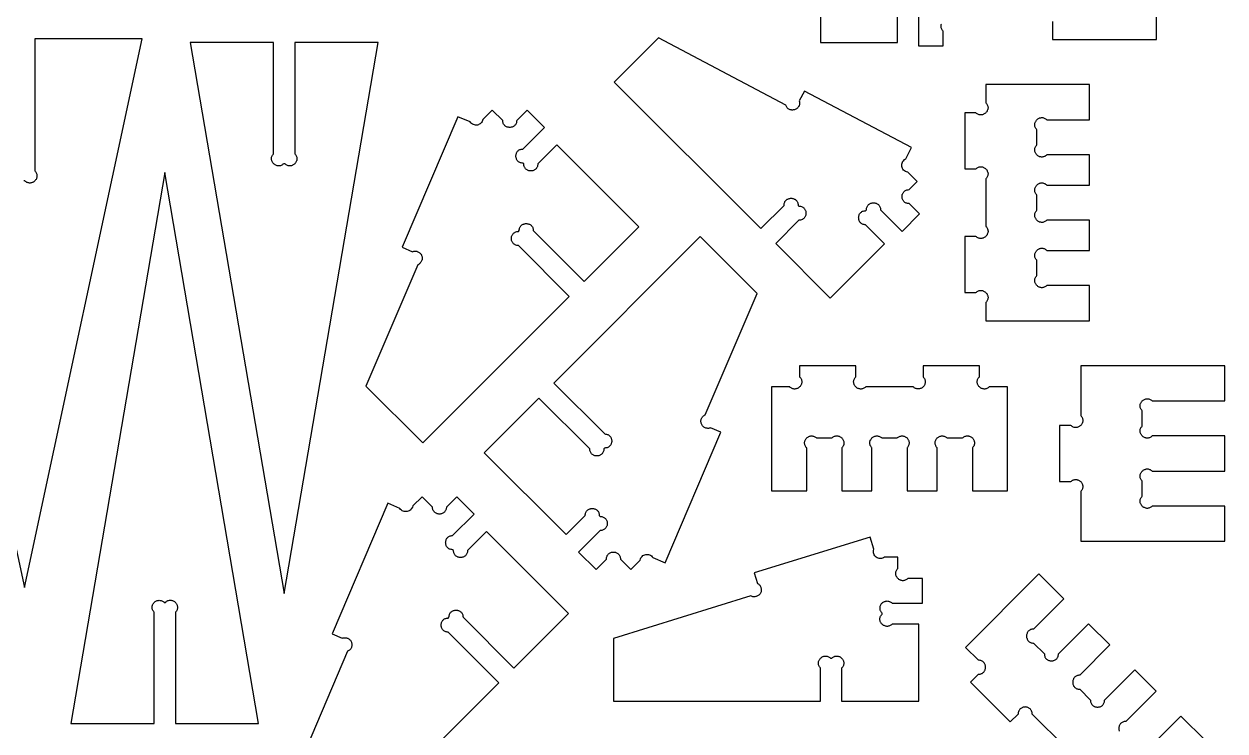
# Model space of a CAD drawing. Extents: x 105 to 1294, y 104 to 1295.
# Drawn here: x 1101.7 to 1272.7, y 648.8 to 749.3 of the extents above; entities that cross this region are included whole.
import ezdxf

# ---------------------------------------------------------------- set-up
doc = ezdxf.new("R2010")
doc.units = 0
doc.layers.add('LAYER_1', color=62, linetype='CONTINUOUS')

msp = doc.modelspace()

# ---------------------------------------------------------------- linework, layer by layer
at = {"layer": 'LAYER_1'}
for points in [[(1215.12, 757.73), (1215.12, 746.73), (1226.06, 746.73), (1226.06, 750.57)], [(1248.13, 749.72), (1248.13, 747.13), (1262.9, 747.13), (1262.9, 752.13)], [(1229.06, 750.57), (1229.06, 746.23), (1232.56, 746.23), (1232.56, 748.32), (1232.48, 748.41), (1232.41, 748.5), (1232.36, 748.59), (1232.31, 748.69), (1232.28, 748.78), (1232.26, 748.88), (1232.25, 748.97), (1232.25, 749.07), (1232.26, 749.16), (1232.28, 749.25), (1232.31, 749.34)], [(1084.98, 747.22), (1101.78, 669.19), (1118.57, 747.22), (1103.27, 747.22), (1103.27, 728.43), (1103.35, 728.34), (1103.42, 728.25), (1103.48, 728.16), (1103.52, 728.06), (1103.55, 727.97), (1103.57, 727.87), (1103.58, 727.78), (1103.58, 727.68), (1103.57, 727.59), (1103.55, 727.5), (1103.52, 727.41), (1103.49, 727.32), (1103.44, 727.24), (1103.39, 727.16), (1103.33, 727.09), (1103.27, 727.02), (1103.2, 726.95), (1103.13, 726.9), (1103.05, 726.85), (1102.97, 726.8), (1102.88, 726.77), (1102.79, 726.74), (1102.7, 726.72), (1102.61, 726.71), (1102.51, 726.71), (1102.42, 726.72), (1102.32, 726.74), (1102.23, 726.77), (1102.13, 726.81), (1102.04, 726.87), (1101.95, 726.94), (1101.86, 727.02), (1101.69, 727.02)], [(1148.48, 634.74), (1169.33, 655.59), (1162.1, 662.82), (1161.98, 662.83), (1161.87, 662.85), (1161.76, 662.87), (1161.66, 662.91), (1161.57, 662.96), (1161.49, 663.01), (1161.42, 663.07), (1161.35, 663.14), (1161.29, 663.21), (1161.24, 663.29), (1161.2, 663.37), (1161.16, 663.46), (1161.14, 663.55), (1161.12, 663.64), (1161.1, 663.73), (1161.1, 663.82), (1161.1, 663.92), (1161.12, 664.01), (1161.14, 664.1), (1161.16, 664.19), (1161.2, 664.28), (1161.24, 664.36), (1161.29, 664.44), (1161.35, 664.51), (1161.42, 664.58), (1161.49, 664.64), (1161.57, 664.69), (1161.66, 664.74), (1161.76, 664.77), (1161.87, 664.8), (1161.98, 664.82), (1162.1, 664.82), (1162.22, 664.95), (1162.23, 665.07), (1162.24, 665.18), (1162.27, 665.29), (1162.31, 665.38), (1162.35, 665.47), (1162.41, 665.55), (1162.47, 665.63), (1162.53, 665.7), (1162.61, 665.75), (1162.68, 665.8), (1162.77, 665.85), (1162.85, 665.88), (1162.94, 665.91), (1163.03, 665.93), (1163.13, 665.94), (1163.22, 665.95), (1163.31, 665.94), (1163.41, 665.93), (1163.5, 665.91), (1163.59, 665.88), (1163.67, 665.85), (1163.76, 665.8), (1163.83, 665.75), (1163.91, 665.7), (1163.97, 665.63), (1164.03, 665.55), (1164.09, 665.47), (1164.13, 665.38), (1164.17, 665.29), (1164.2, 665.18), (1164.21, 665.07), (1164.22, 664.95), (1171.45, 657.71), (1179.23, 665.49), (1167.58, 677.14), (1164.86, 674.43), (1164.85, 674.31), (1164.84, 674.2), (1164.81, 674.09), (1164.77, 674), (1164.73, 673.91), (1164.68, 673.82), (1164.61, 673.75), (1164.55, 673.68), (1164.47, 673.62), (1164.4, 673.57), (1164.31, 673.53), (1164.23, 673.49), (1164.14, 673.47), (1164.05, 673.45), (1163.95, 673.44), (1163.86, 673.43), (1163.77, 673.44), (1163.68, 673.45), (1163.58, 673.47), (1163.49, 673.49), (1163.41, 673.53), (1163.33, 673.57), (1163.25, 673.62), (1163.17, 673.68), (1163.11, 673.75), (1163.05, 673.82), (1162.99, 673.91), (1162.95, 674), (1162.91, 674.09), (1162.89, 674.2), (1162.87, 674.31), (1162.86, 674.43), (1162.74, 674.55), (1162.62, 674.56), (1162.51, 674.58), (1162.4, 674.6), (1162.3, 674.64), (1162.21, 674.68), (1162.13, 674.74), (1162.06, 674.8), (1161.99, 674.87), (1161.93, 674.94), (1161.88, 675.02), (1161.84, 675.1), (1161.8, 675.19), (1161.78, 675.28), (1161.76, 675.37), (1161.75, 675.46), (1161.74, 675.55), (1161.75, 675.65), (1161.76, 675.74), (1161.78, 675.83), (1161.8, 675.92), (1161.84, 676.01), (1161.88, 676.09), (1161.93, 676.17), (1161.99, 676.24), (1162.06, 676.31), (1162.13, 676.37), (1162.21, 676.42), (1162.3, 676.47), (1162.4, 676.5), (1162.51, 676.53), (1162.62, 676.55), (1162.74, 676.55), (1165.81, 679.62), (1163.33, 682.09), (1161.86, 680.62), (1161.85, 680.52), (1161.84, 680.42), (1161.81, 680.32), (1161.78, 680.23), (1161.74, 680.14), (1161.69, 680.06), (1161.63, 679.98), (1161.56, 679.91), (1161.49, 679.85), (1161.42, 679.79), (1161.33, 679.74), (1161.25, 679.7), (1161.15, 679.66), (1161.06, 679.64), (1160.96, 679.62), (1160.86, 679.62), (1160.76, 679.62), (1160.66, 679.64), (1160.56, 679.66), (1160.47, 679.7), (1160.38, 679.74), (1160.3, 679.79), (1160.22, 679.85), (1160.15, 679.91), (1160.09, 679.98), (1160.03, 680.06), (1159.98, 680.14), (1159.94, 680.23), (1159.9, 680.32), (1159.88, 680.42), (1159.86, 680.52), (1159.86, 680.62), (1158.38, 682.09), (1157.06, 680.77), (1157.01, 680.61), (1156.95, 680.46), (1156.86, 680.34), (1156.77, 680.23), (1156.65, 680.14), (1156.53, 680.07), (1156.4, 680.01), (1156.26, 679.97), (1156.12, 679.96), (1155.98, 679.96), (1155.83, 679.98), (1155.7, 680.02), (1155.57, 680.09), (1155.44, 680.17), (1155.33, 680.28), (1155.23, 680.41), (1153.5, 681.15), (1145.57, 662.57), (1147.03, 661.95), (1147.13, 661.99), (1147.23, 662.01), (1147.32, 662.02), (1147.42, 662.02), (1147.52, 662.02), (1147.61, 662), (1147.71, 661.98), (1147.8, 661.94), (1147.88, 661.9), (1147.96, 661.85), (1148.04, 661.79), (1148.11, 661.73), (1148.18, 661.66), (1148.24, 661.58), (1148.29, 661.49), (1148.33, 661.4), (1148.36, 661.3), (1148.39, 661.2), (1148.4, 661.1), (1148.4, 661.01), (1148.4, 660.91), (1148.38, 660.81), (1148.36, 660.72), (1148.33, 660.63), (1148.28, 660.55), (1148.23, 660.46), (1148.18, 660.39), (1148.11, 660.31), (1148.04, 660.25), (1147.96, 660.19), (1147.87, 660.14), (1147.78, 660.1), (1140.41, 642.82)], [(1250.01, 646.39), (1245.23, 651.16), (1245.23, 651.29), (1245.21, 651.4), (1245.19, 651.5), (1245.15, 651.6), (1245.1, 651.69), (1245.05, 651.77), (1244.99, 651.85), (1244.92, 651.91), (1244.85, 651.97), (1244.77, 652.02), (1244.69, 652.07), (1244.6, 652.1), (1244.51, 652.13), (1244.42, 652.15), (1244.33, 652.16), (1244.23, 652.17), (1244.14, 652.16), (1244.05, 652.15), (1243.95, 652.13), (1243.86, 652.1), (1243.78, 652.07), (1243.69, 652.02), (1243.62, 651.97), (1243.54, 651.91), (1243.48, 651.85), (1243.41, 651.77), (1243.36, 651.69), (1243.32, 651.6), (1243.28, 651.5), (1243.25, 651.4), (1243.24, 651.29), (1243.23, 651.16), (1242.11, 650.04), (1236.45, 655.7), (1237.58, 656.82), (1237.7, 656.83), (1237.81, 656.84), (1237.92, 656.87), (1238.02, 656.91), (1238.11, 656.95), (1238.19, 657.01), (1238.26, 657.07), (1238.33, 657.13), (1238.39, 657.21), (1238.44, 657.29), (1238.48, 657.37), (1238.52, 657.45), (1238.54, 657.54), (1238.56, 657.64), (1238.57, 657.73), (1238.58, 657.82), (1238.57, 657.92), (1238.56, 658.01), (1238.54, 658.1), (1238.52, 658.19), (1238.48, 658.28), (1238.44, 658.36), (1238.39, 658.44), (1238.33, 658.51), (1238.26, 658.58), (1238.19, 658.64), (1238.11, 658.69), (1238.02, 658.74), (1237.92, 658.77), (1237.81, 658.8), (1237.7, 658.82), (1237.58, 658.82), (1235.74, 660.65), (1246.19, 671.09), (1249.72, 667.56), (1245.42, 663.26), (1245.3, 663.25), (1245.19, 663.23), (1245.08, 663.21), (1244.98, 663.17), (1244.9, 663.12), (1244.81, 663.07), (1244.74, 663.01), (1244.67, 662.94), (1244.61, 662.87), (1244.56, 662.79), (1244.52, 662.71), (1244.49, 662.62), (1244.46, 662.53), (1244.44, 662.44), (1244.43, 662.35), (1244.42, 662.26), (1244.43, 662.16), (1244.44, 662.07), (1244.46, 661.98), (1244.49, 661.89), (1244.52, 661.8), (1244.56, 661.72), (1244.61, 661.64), (1244.67, 661.57), (1244.74, 661.5), (1244.81, 661.44), (1244.9, 661.39), (1244.98, 661.34), (1245.08, 661.31), (1245.19, 661.28), (1245.3, 661.26), (1245.42, 661.26), (1246.96, 659.72), (1246.96, 659.6), (1246.98, 659.49), (1247.01, 659.38), (1247.04, 659.28), (1247.09, 659.19), (1247.14, 659.11), (1247.2, 659.04), (1247.27, 658.97), (1247.34, 658.91), (1247.42, 658.86), (1247.5, 658.82), (1247.59, 658.78), (1247.68, 658.76), (1247.77, 658.74), (1247.86, 658.72), (1247.96, 658.72), (1248.05, 658.72), (1248.15, 658.74), (1248.24, 658.76), (1248.33, 658.78), (1248.41, 658.82), (1248.5, 658.86), (1248.57, 658.91), (1248.65, 658.97), (1248.72, 659.04), (1248.78, 659.11), (1248.83, 659.19), (1248.88, 659.28), (1248.91, 659.38), (1248.94, 659.49), (1248.96, 659.6), (1248.96, 659.72), (1253.26, 664.02), (1256.3, 660.99), (1252, 656.69), (1251.88, 656.68), (1251.76, 656.66), (1251.66, 656.64), (1251.56, 656.6), (1251.47, 656.55), (1251.39, 656.5), (1251.31, 656.44), (1251.24, 656.37), (1251.19, 656.3), (1251.13, 656.22), (1251.09, 656.14), (1251.06, 656.05), (1251.03, 655.96), (1251.01, 655.87), (1251, 655.78), (1250.99, 655.69), (1251, 655.59), (1251.01, 655.5), (1251.03, 655.41), (1251.06, 655.32), (1251.09, 655.23), (1251.13, 655.15), (1251.19, 655.07), (1251.24, 655), (1251.31, 654.93), (1251.39, 654.87), (1251.47, 654.82), (1251.56, 654.77), (1251.66, 654.74), (1251.76, 654.71), (1251.88, 654.69), (1252, 654.69), (1253.53, 653.15), (1253.54, 653.03), (1253.55, 652.92), (1253.58, 652.81), (1253.62, 652.71), (1253.66, 652.62), (1253.72, 652.54), (1253.78, 652.47), (1253.84, 652.4), (1253.92, 652.34), (1254, 652.29), (1254.08, 652.25), (1254.16, 652.21), (1254.25, 652.19), (1254.34, 652.17), (1254.44, 652.15), (1254.53, 652.15), (1254.62, 652.15), (1254.72, 652.17), (1254.81, 652.19), (1254.9, 652.21), (1254.98, 652.25), (1255.07, 652.29), (1255.14, 652.34), (1255.22, 652.4), (1255.28, 652.47), (1255.35, 652.54), (1255.4, 652.62), (1255.44, 652.71), (1255.48, 652.81), (1255.51, 652.92), (1255.52, 653.03), (1255.53, 653.15), (1259.83, 657.45), (1262.87, 654.42), (1258.57, 650.12), (1258.44, 650.11), (1258.33, 650.09), (1258.23, 650.07), (1258.13, 650.03), (1258.04, 649.98), (1257.96, 649.93), (1257.88, 649.87), (1257.82, 649.8), (1257.76, 649.73), (1257.71, 649.65), (1257.66, 649.57), (1257.63, 649.48), (1257.6, 649.39), (1257.58, 649.3), (1257.57, 649.21), (1257.57, 649.12), (1257.57, 649.02), (1257.58, 648.93), (1257.6, 648.84), (1257.63, 648.75)], [(1262.1, 646.58), (1266.4, 650.88), (1269.94, 647.35)]]:
    msp.add_lwpolyline(points, dxfattribs=at)
for points in [[(1221.52, 720.78), (1221.4, 720.78), (1221.29, 720.8), (1221.18, 720.83), (1221.08, 720.86), (1220.99, 720.91), (1220.91, 720.96), (1220.84, 721.02), (1220.77, 721.09), (1220.71, 721.16), (1220.66, 721.24), (1220.62, 721.32), (1220.58, 721.41), (1220.56, 721.5), (1220.54, 721.59), (1220.53, 721.68), (1220.52, 721.78), (1220.53, 721.87), (1220.54, 721.96), (1220.56, 722.05), (1220.58, 722.14), (1220.62, 722.23), (1220.66, 722.31), (1220.71, 722.39), (1220.77, 722.46), (1220.84, 722.53), (1220.91, 722.59), (1220.99, 722.65), (1221.08, 722.69), (1221.18, 722.73), (1221.29, 722.75), (1221.4, 722.77), (1221.52, 722.78), (1221.64, 722.9), (1221.65, 723.02), (1221.66, 723.13), (1221.69, 723.24), (1221.73, 723.33), (1221.77, 723.42), (1221.83, 723.51), (1221.89, 723.58), (1221.95, 723.65), (1222.03, 723.7), (1222.11, 723.76), (1222.19, 723.8), (1222.27, 723.83), (1222.36, 723.86), (1222.45, 723.88), (1222.55, 723.89), (1222.64, 723.9), (1222.73, 723.89), (1222.83, 723.88), (1222.92, 723.86), (1223.01, 723.83), (1223.09, 723.8), (1223.18, 723.76), (1223.25, 723.7), (1223.33, 723.65), (1223.39, 723.58), (1223.45, 723.51), (1223.51, 723.42), (1223.55, 723.33), (1223.59, 723.24), (1223.62, 723.13), (1223.63, 723.02), (1223.64, 722.9), (1226.71, 719.83), (1229.18, 722.31), (1227.71, 723.78), (1227.59, 723.79), (1227.47, 723.8), (1227.37, 723.83), (1227.27, 723.87), (1227.18, 723.91), (1227.1, 723.96), (1227.02, 724.02), (1226.96, 724.09), (1226.9, 724.17), (1226.85, 724.24), (1226.81, 724.33), (1226.77, 724.41), (1226.74, 724.5), (1226.72, 724.59), (1226.71, 724.69), (1226.71, 724.78), (1226.71, 724.87), (1226.72, 724.97), (1226.74, 725.06), (1226.77, 725.15), (1226.81, 725.23), (1226.85, 725.32), (1226.9, 725.39), (1226.96, 725.47), (1227.02, 725.53), (1227.1, 725.6), (1227.18, 725.65), (1227.27, 725.69), (1227.37, 725.73), (1227.47, 725.76), (1227.59, 725.77), (1227.71, 725.78), (1228.84, 726.92), (1227.51, 728.25), (1227.34, 728.29), (1227.18, 728.36), (1227.05, 728.44), (1226.93, 728.55), (1226.83, 728.67), (1226.76, 728.8), (1226.7, 728.94), (1226.67, 729.09), (1226.66, 729.24), (1226.67, 729.39), (1226.7, 729.54), (1226.75, 729.69), (1226.83, 729.82), (1226.94, 729.94), (1227.07, 730.05), (1227.22, 730.14), (1228.07, 731.75), (1212.81, 739.8), (1212.07, 738.4), (1212.1, 738.28), (1212.12, 738.17), (1212.12, 738.06), (1212.12, 737.95), (1212.1, 737.86), (1212.07, 737.76), (1212.04, 737.67), (1211.99, 737.59), (1211.94, 737.51), (1211.88, 737.44), (1211.81, 737.37), (1211.74, 737.32), (1211.66, 737.26), (1211.58, 737.22), (1211.5, 737.18), (1211.41, 737.15), (1211.32, 737.12), (1211.22, 737.11), (1211.13, 737.1), (1211.04, 737.1), (1210.95, 737.11), (1210.85, 737.12), (1210.76, 737.15), (1210.68, 737.18), (1210.59, 737.23), (1210.51, 737.28), (1210.44, 737.34), (1210.37, 737.42), (1210.3, 737.5), (1210.25, 737.59), (1210.2, 737.69), (1210.15, 737.81), (1192.04, 747.37), (1185.75, 741.08), (1206.6, 720.23), (1209.91, 723.54), (1209.92, 723.66), (1209.93, 723.78), (1209.96, 723.88), (1210, 723.98), (1210.04, 724.07), (1210.09, 724.15), (1210.16, 724.22), (1210.22, 724.29), (1210.3, 724.35), (1210.37, 724.4), (1210.46, 724.44), (1210.54, 724.48), (1210.63, 724.51), (1210.72, 724.53), (1210.82, 724.54), (1210.91, 724.54), (1211, 724.54), (1211.1, 724.53), (1211.19, 724.51), (1211.28, 724.48), (1211.36, 724.44), (1211.44, 724.4), (1211.52, 724.35), (1211.6, 724.29), (1211.66, 724.22), (1211.72, 724.15), (1211.78, 724.07), (1211.82, 723.98), (1211.86, 723.88), (1211.89, 723.78), (1211.9, 723.66), (1211.91, 723.54), (1212.03, 723.42), (1212.15, 723.41), (1212.26, 723.4), (1212.37, 723.37), (1212.47, 723.33), (1212.56, 723.29), (1212.64, 723.23), (1212.71, 723.17), (1212.78, 723.11), (1212.84, 723.03), (1212.89, 722.96), (1212.93, 722.87), (1212.97, 722.79), (1212.99, 722.7), (1213.01, 722.61), (1213.02, 722.51), (1213.03, 722.42), (1213.02, 722.33), (1213.01, 722.23), (1212.99, 722.14), (1212.97, 722.05), (1212.93, 721.97), (1212.89, 721.88), (1212.84, 721.81), (1212.78, 721.73), (1212.71, 721.66), (1212.64, 721.6), (1212.56, 721.55), (1212.47, 721.51), (1212.37, 721.47), (1212.26, 721.44), (1212.15, 721.43), (1212.03, 721.42), (1208.72, 718.11), (1216.49, 710.33), (1224.23, 718.06)], [(1137.26, 730.87), (1137.26, 746.72), (1125.4, 746.72), (1138.77, 668.3), (1152.13, 746.72), (1140.27, 746.72), (1140.27, 730.87), (1140.35, 730.78), (1140.42, 730.69), (1140.47, 730.6), (1140.52, 730.5), (1140.55, 730.41), (1140.57, 730.31), (1140.58, 730.22), (1140.58, 730.12), (1140.57, 730.03), (1140.55, 729.94), (1140.52, 729.85), (1140.48, 729.76), (1140.44, 729.68), (1140.39, 729.6), (1140.33, 729.53), (1140.27, 729.46), (1140.2, 729.4), (1140.13, 729.34), (1140.05, 729.29), (1139.96, 729.24), (1139.88, 729.21), (1139.79, 729.18), (1139.7, 729.16), (1139.61, 729.15), (1139.51, 729.15), (1139.42, 729.16), (1139.32, 729.18), (1139.23, 729.21), (1139.13, 729.25), (1139.04, 729.31), (1138.95, 729.38), (1138.86, 729.46), (1138.69, 729.46), (1138.59, 729.38), (1138.5, 729.31), (1138.41, 729.25), (1138.31, 729.21), (1138.22, 729.18), (1138.12, 729.16), (1138.02, 729.15), (1137.93, 729.15), (1137.84, 729.16), (1137.75, 729.18), (1137.66, 729.21), (1137.57, 729.24), (1137.49, 729.29), (1137.41, 729.34), (1137.33, 729.4), (1137.27, 729.46), (1137.2, 729.53), (1137.14, 729.6), (1137.09, 729.68), (1137.05, 729.76), (1137.01, 729.85), (1136.99, 729.94), (1136.97, 730.03), (1136.96, 730.12), (1136.95, 730.22), (1136.96, 730.31), (1136.98, 730.41), (1137.02, 730.5), (1137.06, 730.6), (1137.11, 730.69), (1137.18, 730.78)], [(1238.63, 740.72), (1238.63, 738.13), (1238.71, 738.04), (1238.78, 737.95), (1238.83, 737.85), (1238.87, 737.76), (1238.91, 737.66), (1238.93, 737.57), (1238.94, 737.47), (1238.94, 737.38), (1238.93, 737.29), (1238.91, 737.19), (1238.88, 737.11), (1238.84, 737.02), (1238.8, 736.94), (1238.75, 736.86), (1238.69, 736.78), (1238.63, 736.72), (1238.56, 736.65), (1238.48, 736.59), (1238.41, 736.54), (1238.32, 736.5), (1238.24, 736.46), (1238.15, 736.44), (1238.06, 736.42), (1237.96, 736.41), (1237.87, 736.41), (1237.77, 736.42), (1237.68, 736.44), (1237.58, 736.47), (1237.49, 736.51), (1237.39, 736.57), (1237.3, 736.63), (1237.21, 736.72), (1235.62, 736.72), (1235.62, 728.72), (1237.21, 728.72), (1237.3, 728.8), (1237.39, 728.87), (1237.49, 728.92), (1237.58, 728.96), (1237.68, 729), (1237.77, 729.02), (1237.87, 729.03), (1237.96, 729.03), (1238.06, 729.01), (1238.15, 729), (1238.24, 728.97), (1238.32, 728.93), (1238.41, 728.89), (1238.48, 728.84), (1238.56, 728.78), (1238.63, 728.72), (1238.69, 728.65), (1238.75, 728.57), (1238.8, 728.49), (1238.84, 728.41), (1238.88, 728.33), (1238.91, 728.24), (1238.93, 728.15), (1238.94, 728.05), (1238.94, 727.96), (1238.93, 727.86), (1238.91, 727.77), (1238.87, 727.67), (1238.83, 727.58), (1238.78, 727.48), (1238.71, 727.39), (1238.63, 727.3), (1238.63, 720.55), (1238.71, 720.46), (1238.78, 720.37), (1238.83, 720.27), (1238.87, 720.18), (1238.91, 720.08), (1238.93, 719.99), (1238.94, 719.89), (1238.94, 719.8), (1238.93, 719.7), (1238.91, 719.61), (1238.88, 719.52), (1238.84, 719.44), (1238.8, 719.35), (1238.75, 719.28), (1238.69, 719.2), (1238.63, 719.13), (1238.56, 719.07), (1238.48, 719.01), (1238.41, 718.96), (1238.32, 718.92), (1238.24, 718.88), (1238.15, 718.85), (1238.06, 718.83), (1237.96, 718.82), (1237.87, 718.82), (1237.77, 718.83), (1237.68, 718.85), (1237.58, 718.88), (1237.49, 718.93), (1237.39, 718.98), (1237.3, 719.05), (1237.21, 719.13), (1235.62, 719.13), (1235.62, 711.13), (1237.21, 711.13), (1237.3, 711.21), (1237.39, 711.28), (1237.49, 711.34), (1237.58, 711.38), (1237.68, 711.41), (1237.77, 711.43), (1237.87, 711.44), (1237.96, 711.44), (1238.06, 711.43), (1238.15, 711.41), (1238.24, 711.38), (1238.32, 711.35), (1238.41, 711.3), (1238.48, 711.25), (1238.56, 711.2), (1238.63, 711.13), (1238.69, 711.06), (1238.75, 710.99), (1238.8, 710.91), (1238.84, 710.83), (1238.88, 710.74), (1238.91, 710.65), (1238.93, 710.56), (1238.94, 710.47), (1238.94, 710.38), (1238.93, 710.28), (1238.91, 710.18), (1238.87, 710.09), (1238.83, 709.99), (1238.78, 709.9), (1238.71, 709.81), (1238.63, 709.72), (1238.63, 707.13), (1253.4, 707.13), (1253.4, 712.13), (1247.31, 712.13), (1247.22, 712.05), (1247.13, 711.98), (1247.04, 711.93), (1246.94, 711.88), (1246.85, 711.85), (1246.75, 711.83), (1246.66, 711.82), (1246.56, 711.82), (1246.47, 711.83), (1246.38, 711.85), (1246.29, 711.88), (1246.2, 711.92), (1246.12, 711.96), (1246.04, 712.01), (1245.97, 712.07), (1245.9, 712.13), (1245.84, 712.2), (1245.78, 712.28), (1245.73, 712.35), (1245.69, 712.44), (1245.65, 712.52), (1245.62, 712.61), (1245.6, 712.7), (1245.59, 712.8), (1245.59, 712.89), (1245.6, 712.99), (1245.62, 713.08), (1245.65, 713.18), (1245.7, 713.27), (1245.75, 713.37), (1245.82, 713.46), (1245.9, 713.55), (1245.9, 715.72), (1245.82, 715.81), (1245.75, 715.9), (1245.7, 715.99), (1245.65, 716.09), (1245.62, 716.18), (1245.6, 716.28), (1245.59, 716.38), (1245.59, 716.47), (1245.6, 716.56), (1245.62, 716.65), (1245.65, 716.74), (1245.69, 716.83), (1245.73, 716.91), (1245.78, 716.99), (1245.84, 717.06), (1245.9, 717.13), (1245.97, 717.2), (1246.04, 717.25), (1246.12, 717.3), (1246.2, 717.35), (1246.29, 717.38), (1246.38, 717.41), (1246.47, 717.43), (1246.56, 717.44), (1246.66, 717.44), (1246.75, 717.43), (1246.85, 717.41), (1246.94, 717.38), (1247.04, 717.34), (1247.13, 717.28), (1247.22, 717.21), (1247.31, 717.13), (1253.4, 717.13), (1253.4, 721.42), (1247.31, 721.42), (1247.22, 721.34), (1247.13, 721.27), (1247.04, 721.22), (1246.94, 721.18), (1246.85, 721.14), (1246.75, 721.12), (1246.66, 721.11), (1246.56, 721.12), (1246.47, 721.13), (1246.38, 721.14), (1246.29, 721.17), (1246.2, 721.21), (1246.12, 721.25), (1246.04, 721.3), (1245.97, 721.36), (1245.9, 721.42), (1245.84, 721.49), (1245.78, 721.57), (1245.73, 721.65), (1245.69, 721.73), (1245.65, 721.81), (1245.62, 721.9), (1245.6, 721.99), (1245.59, 722.09), (1245.59, 722.18), (1245.6, 722.28), (1245.62, 722.37), (1245.65, 722.47), (1245.7, 722.56), (1245.75, 722.66), (1245.82, 722.75), (1245.9, 722.84), (1245.9, 725.01), (1245.82, 725.1), (1245.75, 725.19), (1245.7, 725.29), (1245.65, 725.38), (1245.62, 725.48), (1245.6, 725.57), (1245.59, 725.67), (1245.59, 725.76), (1245.6, 725.85), (1245.62, 725.95), (1245.65, 726.03), (1245.69, 726.12), (1245.73, 726.2), (1245.78, 726.28), (1245.84, 726.36), (1245.9, 726.42), (1245.97, 726.49), (1246.04, 726.55), (1246.12, 726.6), (1246.2, 726.64), (1246.29, 726.68), (1246.38, 726.7), (1246.47, 726.72), (1246.56, 726.73), (1246.66, 726.73), (1246.75, 726.73), (1246.85, 726.7), (1246.94, 726.67), (1247.04, 726.63), (1247.13, 726.57), (1247.22, 726.51), (1247.31, 726.42), (1253.4, 726.42), (1253.4, 730.72), (1247.31, 730.72), (1247.22, 730.63), (1247.13, 730.57), (1247.04, 730.51), (1246.94, 730.47), (1246.85, 730.44), (1246.75, 730.42), (1246.66, 730.41), (1246.56, 730.41), (1246.47, 730.42), (1246.38, 730.44), (1246.29, 730.46), (1246.2, 730.5), (1246.12, 730.54), (1246.04, 730.6), (1245.97, 730.65), (1245.9, 730.72), (1245.84, 730.78), (1245.78, 730.86), (1245.73, 730.94), (1245.69, 731.02), (1245.65, 731.11), (1245.62, 731.19), (1245.6, 731.29), (1245.59, 731.38), (1245.59, 731.47), (1245.6, 731.57), (1245.62, 731.66), (1245.65, 731.76), (1245.7, 731.86), (1245.75, 731.95), (1245.82, 732.04), (1245.9, 732.13), (1245.9, 734.3), (1245.82, 734.39), (1245.75, 734.48), (1245.7, 734.58), (1245.65, 734.67), (1245.62, 734.77), (1245.6, 734.86), (1245.59, 734.96), (1245.59, 735.05), (1245.6, 735.15), (1245.62, 735.24), (1245.65, 735.33), (1245.69, 735.41), (1245.73, 735.49), (1245.78, 735.57), (1245.84, 735.65), (1245.9, 735.72), (1245.97, 735.78), (1246.04, 735.84), (1246.12, 735.89), (1246.2, 735.93), (1246.29, 735.97), (1246.38, 736), (1246.47, 736.01), (1246.56, 736.03), (1246.66, 736.03), (1246.75, 736.02), (1246.85, 736), (1246.94, 735.96), (1247.04, 735.92), (1247.13, 735.87), (1247.22, 735.8), (1247.31, 735.72), (1253.4, 735.72), (1253.4, 740.72)], [(1189.23, 720.49), (1177.57, 732.14), (1174.86, 729.43), (1174.86, 729.31), (1174.84, 729.2), (1174.81, 729.09), (1174.78, 728.99), (1174.73, 728.91), (1174.68, 728.82), (1174.62, 728.75), (1174.55, 728.68), (1174.48, 728.62), (1174.4, 728.57), (1174.32, 728.53), (1174.23, 728.49), (1174.14, 728.47), (1174.05, 728.45), (1173.96, 728.44), (1173.86, 728.43), (1173.77, 728.44), (1173.68, 728.45), (1173.59, 728.47), (1173.5, 728.49), (1173.41, 728.53), (1173.33, 728.57), (1173.25, 728.62), (1173.18, 728.68), (1173.11, 728.75), (1173.05, 728.82), (1173, 728.91), (1172.95, 728.99), (1172.91, 729.09), (1172.89, 729.2), (1172.87, 729.31), (1172.86, 729.43), (1172.74, 729.55), (1172.62, 729.56), (1172.51, 729.58), (1172.4, 729.6), (1172.31, 729.64), (1172.22, 729.68), (1172.13, 729.74), (1172.06, 729.8), (1171.99, 729.87), (1171.94, 729.94), (1171.88, 730.02), (1171.84, 730.1), (1171.81, 730.19), (1171.78, 730.28), (1171.76, 730.37), (1171.75, 730.46), (1171.74, 730.55), (1171.75, 730.65), (1171.76, 730.74), (1171.78, 730.83), (1171.81, 730.92), (1171.84, 731.01), (1171.88, 731.09), (1171.94, 731.17), (1171.99, 731.24), (1172.06, 731.31), (1172.13, 731.37), (1172.22, 731.42), (1172.31, 731.47), (1172.4, 731.5), (1172.51, 731.53), (1172.62, 731.55), (1172.74, 731.55), (1175.81, 734.62), (1173.34, 737.09), (1171.86, 735.62), (1171.85, 735.5), (1171.84, 735.39), (1171.81, 735.28), (1171.77, 735.18), (1171.73, 735.09), (1171.67, 735.01), (1171.61, 734.94), (1171.55, 734.87), (1171.47, 734.81), (1171.4, 734.76), (1171.31, 734.72), (1171.23, 734.68), (1171.14, 734.65), (1171.05, 734.64), (1170.95, 734.62), (1170.86, 734.62), (1170.77, 734.62), (1170.67, 734.64), (1170.58, 734.65), (1170.49, 734.68), (1170.41, 734.72), (1170.32, 734.76), (1170.25, 734.81), (1170.17, 734.87), (1170.11, 734.94), (1170.05, 735.01), (1169.99, 735.09), (1169.95, 735.18), (1169.91, 735.28), (1169.88, 735.39), (1169.87, 735.5), (1169.86, 735.62), (1168.38, 737.09), (1167.05, 735.77), (1167.01, 735.61), (1166.94, 735.47), (1166.86, 735.34), (1166.76, 735.23), (1166.65, 735.14), (1166.53, 735.07), (1166.4, 735.01), (1166.26, 734.97), (1166.12, 734.96), (1165.98, 734.96), (1165.84, 734.98), (1165.7, 735.02), (1165.57, 735.09), (1165.44, 735.17), (1165.33, 735.28), (1165.23, 735.41), (1163.5, 736.15), (1155.57, 717.57), (1157.03, 716.95), (1157.13, 716.99), (1157.23, 717.01), (1157.33, 717.02), (1157.42, 717.02), (1157.52, 717.02), (1157.62, 717), (1157.71, 716.98), (1157.8, 716.94), (1157.89, 716.9), (1157.97, 716.85), (1158.04, 716.79), (1158.12, 716.73), (1158.18, 716.66), (1158.24, 716.58), (1158.29, 716.49), (1158.33, 716.4), (1158.37, 716.3), (1158.39, 716.2), (1158.4, 716.1), (1158.4, 716.01), (1158.4, 715.91), (1158.38, 715.81), (1158.36, 715.72), (1158.32, 715.63), (1158.28, 715.54), (1158.23, 715.46), (1158.18, 715.39), (1158.11, 715.31), (1158.04, 715.25), (1157.96, 715.19), (1157.87, 715.14), (1157.78, 715.1), (1150.4, 697.82), (1158.49, 689.74), (1179.34, 710.59), (1172.09, 717.82), (1171.97, 717.83), (1171.86, 717.85), (1171.75, 717.87), (1171.66, 717.91), (1171.57, 717.96), (1171.49, 718.01), (1171.41, 718.07), (1171.34, 718.14), (1171.29, 718.21), (1171.24, 718.29), (1171.19, 718.37), (1171.16, 718.46), (1171.13, 718.55), (1171.11, 718.64), (1171.1, 718.73), (1171.1, 718.82), (1171.1, 718.92), (1171.11, 719.01), (1171.13, 719.1), (1171.16, 719.19), (1171.19, 719.28), (1171.24, 719.36), (1171.29, 719.44), (1171.34, 719.51), (1171.41, 719.58), (1171.49, 719.64), (1171.57, 719.69), (1171.66, 719.74), (1171.75, 719.77), (1171.86, 719.8), (1171.97, 719.82), (1172.09, 719.82), (1172.22, 719.95), (1172.22, 720.07), (1172.24, 720.18), (1172.26, 720.29), (1172.3, 720.38), (1172.35, 720.47), (1172.4, 720.55), (1172.46, 720.63), (1172.53, 720.7), (1172.6, 720.75), (1172.68, 720.8), (1172.76, 720.85), (1172.85, 720.88), (1172.94, 720.91), (1173.03, 720.93), (1173.12, 720.94), (1173.22, 720.95), (1173.31, 720.94), (1173.41, 720.93), (1173.5, 720.91), (1173.59, 720.88), (1173.67, 720.85), (1173.76, 720.8), (1173.83, 720.75), (1173.91, 720.7), (1173.97, 720.63), (1174.04, 720.55), (1174.09, 720.47), (1174.13, 720.38), (1174.17, 720.29), (1174.2, 720.18), (1174.22, 720.07), (1174.22, 719.95), (1181.45, 712.71)], [(1123.27, 665.64), (1123.27, 649.8), (1135.13, 649.8), (1121.77, 728.22), (1108.4, 649.8), (1120.26, 649.8), (1120.26, 665.64), (1120.2, 665.71), (1120.14, 665.8), (1120.09, 665.88), (1120.04, 665.97), (1120.01, 666.06), (1119.99, 666.15), (1119.98, 666.25), (1119.97, 666.35), (1119.98, 666.44), (1119.99, 666.54), (1120.01, 666.63), (1120.04, 666.72), (1120.09, 666.81), (1120.14, 666.9), (1120.2, 666.98), (1120.26, 667.05), (1120.34, 667.12), (1120.42, 667.18), (1120.51, 667.23), (1120.6, 667.27), (1120.69, 667.3), (1120.79, 667.33), (1120.88, 667.34), (1120.98, 667.35), (1121.07, 667.34), (1121.17, 667.33), (1121.26, 667.3), (1121.35, 667.27), (1121.44, 667.23), (1121.53, 667.18), (1121.61, 667.12), (1121.68, 667.05), (1121.86, 667.05), (1121.94, 667.13), (1122.04, 667.2), (1122.13, 667.26), (1122.22, 667.3), (1122.32, 667.33), (1122.42, 667.35), (1122.51, 667.36), (1122.61, 667.36), (1122.7, 667.35), (1122.79, 667.33), (1122.88, 667.3), (1122.96, 667.27), (1123.05, 667.22), (1123.13, 667.17), (1123.2, 667.12), (1123.27, 667.05), (1123.33, 666.98), (1123.39, 666.91), (1123.44, 666.83), (1123.48, 666.75), (1123.52, 666.66), (1123.55, 666.57), (1123.57, 666.48), (1123.58, 666.39), (1123.58, 666.3), (1123.57, 666.2), (1123.55, 666.1), (1123.52, 666.01), (1123.47, 665.91), (1123.42, 665.82), (1123.35, 665.73)], [(1175.02, 696.12), (1167.25, 688.35), (1178.91, 676.69), (1181.62, 679.4), (1181.62, 679.52), (1181.64, 679.64), (1181.67, 679.74), (1181.7, 679.84), (1181.75, 679.93), (1181.8, 680.01), (1181.86, 680.09), (1181.93, 680.15), (1182, 680.21), (1182.08, 680.26), (1182.16, 680.3), (1182.25, 680.34), (1182.34, 680.37), (1182.43, 680.39), (1182.52, 680.4), (1182.62, 680.4), (1182.71, 680.4), (1182.8, 680.39), (1182.89, 680.37), (1182.98, 680.34), (1183.07, 680.3), (1183.15, 680.26), (1183.23, 680.21), (1183.3, 680.15), (1183.37, 680.09), (1183.43, 680.01), (1183.48, 679.93), (1183.53, 679.84), (1183.56, 679.74), (1183.59, 679.64), (1183.61, 679.52), (1183.61, 679.4), (1183.74, 679.28), (1183.86, 679.27), (1183.97, 679.26), (1184.08, 679.23), (1184.18, 679.19), (1184.27, 679.15), (1184.35, 679.1), (1184.42, 679.04), (1184.49, 678.97), (1184.55, 678.89), (1184.6, 678.82), (1184.64, 678.73), (1184.68, 678.65), (1184.71, 678.56), (1184.72, 678.47), (1184.74, 678.37), (1184.74, 678.28), (1184.74, 678.19), (1184.72, 678.09), (1184.71, 678), (1184.68, 677.91), (1184.64, 677.83), (1184.6, 677.74), (1184.55, 677.67), (1184.49, 677.59), (1184.42, 677.53), (1184.35, 677.46), (1184.27, 677.41), (1184.18, 677.37), (1184.08, 677.33), (1183.97, 677.3), (1183.86, 677.29), (1183.74, 677.28), (1180.67, 674.21), (1183.15, 671.74), (1184.62, 673.22), (1184.63, 673.34), (1184.64, 673.45), (1184.67, 673.55), (1184.71, 673.65), (1184.75, 673.74), (1184.81, 673.82), (1184.87, 673.9), (1184.93, 673.96), (1185.01, 674.02), (1185.08, 674.07), (1185.17, 674.12), (1185.25, 674.15), (1185.34, 674.18), (1185.43, 674.2), (1185.53, 674.21), (1185.62, 674.21), (1185.71, 674.21), (1185.81, 674.2), (1185.9, 674.18), (1185.99, 674.15), (1186.07, 674.12), (1186.15, 674.07), (1186.23, 674.02), (1186.31, 673.96), (1186.37, 673.9), (1186.43, 673.82), (1186.49, 673.74), (1186.53, 673.65), (1186.57, 673.55), (1186.6, 673.45), (1186.61, 673.34), (1186.62, 673.22), (1188.1, 671.74), (1189.43, 673.07), (1189.47, 673.23), (1189.53, 673.37), (1189.62, 673.49), (1189.71, 673.6), (1189.83, 673.7), (1189.95, 673.77), (1190.08, 673.82), (1190.22, 673.86), (1190.36, 673.88), (1190.5, 673.88), (1190.64, 673.85), (1190.78, 673.81), (1190.91, 673.75), (1191.03, 673.66), (1191.15, 673.55), (1191.25, 673.42), (1192.97, 672.68), (1200.91, 691.26), (1199.45, 691.88), (1199.35, 691.85), (1199.25, 691.83), (1199.15, 691.81), (1199.06, 691.81), (1198.96, 691.82), (1198.86, 691.83), (1198.77, 691.86), (1198.68, 691.89), (1198.59, 691.93), (1198.51, 691.98), (1198.43, 692.04), (1198.36, 692.11), (1198.3, 692.18), (1198.24, 692.26), (1198.19, 692.34), (1198.15, 692.44), (1198.11, 692.53), (1198.09, 692.63), (1198.08, 692.73), (1198.08, 692.83), (1198.08, 692.92), (1198.1, 693.02), (1198.12, 693.11), (1198.15, 693.2), (1198.2, 693.29), (1198.25, 693.37), (1198.3, 693.45), (1198.37, 693.52), (1198.44, 693.59), (1198.52, 693.64), (1198.61, 693.7), (1198.7, 693.74), (1206.08, 711.01), (1197.99, 719.09), (1177.14, 698.25), (1184.39, 691.01), (1184.51, 691), (1184.62, 690.99), (1184.72, 690.96), (1184.82, 690.92), (1184.91, 690.88), (1184.99, 690.82), (1185.07, 690.76), (1185.13, 690.7), (1185.19, 690.62), (1185.24, 690.55), (1185.29, 690.46), (1185.32, 690.38), (1185.35, 690.29), (1185.37, 690.2), (1185.38, 690.1), (1185.38, 690.01), (1185.38, 689.92), (1185.37, 689.82), (1185.35, 689.73), (1185.32, 689.64), (1185.29, 689.56), (1185.24, 689.47), (1185.19, 689.4), (1185.13, 689.32), (1185.07, 689.26), (1184.99, 689.19), (1184.91, 689.14), (1184.82, 689.1), (1184.72, 689.06), (1184.62, 689.03), (1184.51, 689.02), (1184.39, 689.01), (1184.26, 688.89), (1184.26, 688.77), (1184.24, 688.65), (1184.21, 688.55), (1184.18, 688.45), (1184.13, 688.36), (1184.08, 688.28), (1184.02, 688.2), (1183.95, 688.14), (1183.88, 688.08), (1183.8, 688.03), (1183.72, 687.99), (1183.63, 687.95), (1183.54, 687.92), (1183.45, 687.9), (1183.35, 687.89), (1183.26, 687.89), (1183.17, 687.89), (1183.07, 687.9), (1182.98, 687.92), (1182.89, 687.95), (1182.81, 687.99), (1182.72, 688.03), (1182.64, 688.08), (1182.57, 688.14), (1182.5, 688.2), (1182.44, 688.28), (1182.39, 688.36), (1182.34, 688.45), (1182.31, 688.55), (1182.28, 688.65), (1182.26, 688.77), (1182.26, 688.89)], [(1212.13, 699.13), (1212.21, 699.04), (1212.28, 698.95), (1212.33, 698.86), (1212.38, 698.76), (1212.41, 698.67), (1212.43, 698.57), (1212.44, 698.47), (1212.44, 698.38), (1212.43, 698.29), (1212.41, 698.2), (1212.38, 698.11), (1212.34, 698.02), (1212.3, 697.94), (1212.25, 697.86), (1212.19, 697.79), (1212.13, 697.72), (1212.06, 697.65), (1211.98, 697.6), (1211.91, 697.55), (1211.82, 697.5), (1211.74, 697.47), (1211.65, 697.44), (1211.56, 697.42), (1211.46, 697.41), (1211.37, 697.41), (1211.27, 697.42), (1211.18, 697.44), (1211.08, 697.47), (1210.99, 697.51), (1210.9, 697.57), (1210.8, 697.64), (1210.71, 697.72), (1208.12, 697.72), (1208.12, 682.94), (1213.13, 682.94), (1213.13, 689.03), (1213.06, 689.11), (1213, 689.19), (1212.95, 689.27), (1212.91, 689.36), (1212.87, 689.45), (1212.85, 689.54), (1212.84, 689.64), (1212.83, 689.74), (1212.84, 689.83), (1212.85, 689.93), (1212.87, 690.02), (1212.91, 690.11), (1212.95, 690.2), (1213, 690.29), (1213.06, 690.37), (1213.13, 690.44), (1213.2, 690.51), (1213.28, 690.57), (1213.37, 690.62), (1213.46, 690.66), (1213.55, 690.69), (1213.64, 690.72), (1213.74, 690.73), (1213.83, 690.74), (1213.93, 690.73), (1214.02, 690.72), (1214.12, 690.69), (1214.21, 690.66), (1214.3, 690.62), (1214.38, 690.57), (1214.46, 690.51), (1214.54, 690.44), (1216.71, 690.44), (1216.8, 690.52), (1216.9, 690.59), (1216.99, 690.65), (1217.08, 690.69), (1217.18, 690.72), (1217.27, 690.74), (1217.37, 690.75), (1217.46, 690.75), (1217.56, 690.74), (1217.65, 690.72), (1217.74, 690.69), (1217.82, 690.66), (1217.91, 690.61), (1217.98, 690.56), (1218.06, 690.51), (1218.13, 690.44), (1218.19, 690.37), (1218.25, 690.3), (1218.3, 690.22), (1218.34, 690.14), (1218.38, 690.05), (1218.41, 689.96), (1218.43, 689.87), (1218.44, 689.78), (1218.44, 689.69), (1218.43, 689.59), (1218.41, 689.49), (1218.37, 689.4), (1218.33, 689.3), (1218.28, 689.21), (1218.21, 689.12), (1218.13, 689.03), (1218.13, 682.94), (1222.41, 682.94), (1222.41, 689.03), (1222.34, 689.11), (1222.29, 689.19), (1222.24, 689.27), (1222.19, 689.36), (1222.16, 689.45), (1222.14, 689.54), (1222.13, 689.64), (1222.12, 689.74), (1222.13, 689.83), (1222.14, 689.93), (1222.16, 690.02), (1222.19, 690.11), (1222.24, 690.2), (1222.29, 690.29), (1222.34, 690.37), (1222.41, 690.44), (1222.49, 690.51), (1222.57, 690.57), (1222.66, 690.62), (1222.75, 690.66), (1222.84, 690.69), (1222.93, 690.72), (1223.03, 690.73), (1223.13, 690.74), (1223.22, 690.73), (1223.32, 690.72), (1223.41, 690.69), (1223.5, 690.66), (1223.59, 690.62), (1223.68, 690.57), (1223.76, 690.51), (1223.83, 690.44), (1226, 690.44), (1226.08, 690.51), (1226.16, 690.57), (1226.24, 690.62), (1226.33, 690.66), (1226.42, 690.69), (1226.52, 690.72), (1226.61, 690.73), (1226.71, 690.74), (1226.8, 690.73), (1226.9, 690.72), (1226.99, 690.69), (1227.08, 690.66), (1227.17, 690.62), (1227.26, 690.57), (1227.34, 690.51), (1227.41, 690.44), (1227.48, 690.37), (1227.54, 690.29), (1227.59, 690.2), (1227.63, 690.11), (1227.67, 690.02), (1227.69, 689.93), (1227.7, 689.83), (1227.71, 689.74), (1227.7, 689.64), (1227.69, 689.54), (1227.67, 689.45), (1227.63, 689.36), (1227.59, 689.27), (1227.54, 689.19), (1227.48, 689.11), (1227.41, 689.03), (1227.41, 682.94), (1231.71, 682.94), (1231.71, 689.03), (1231.64, 689.11), (1231.58, 689.19), (1231.53, 689.27), (1231.49, 689.36), (1231.46, 689.45), (1231.44, 689.54), (1231.42, 689.64), (1231.42, 689.74), (1231.42, 689.83), (1231.44, 689.93), (1231.46, 690.02), (1231.49, 690.11), (1231.53, 690.2), (1231.58, 690.29), (1231.64, 690.37), (1231.71, 690.44), (1231.78, 690.51), (1231.87, 690.57), (1231.95, 690.62), (1232.04, 690.66), (1232.13, 690.69), (1232.22, 690.72), (1232.32, 690.73), (1232.42, 690.74), (1232.51, 690.73), (1232.61, 690.72), (1232.7, 690.69), (1232.79, 690.66), (1232.88, 690.62), (1232.97, 690.57), (1233.05, 690.51), (1233.12, 690.44), (1235.3, 690.44), (1235.39, 690.52), (1235.48, 690.59), (1235.57, 690.65), (1235.67, 690.69), (1235.76, 690.72), (1235.86, 690.74), (1235.95, 690.75), (1236.05, 690.75), (1236.14, 690.74), (1236.23, 690.72), (1236.32, 690.69), (1236.41, 690.66), (1236.49, 690.61), (1236.57, 690.56), (1236.64, 690.51), (1236.71, 690.44), (1236.77, 690.37), (1236.83, 690.3), (1236.88, 690.22), (1236.93, 690.14), (1236.96, 690.05), (1236.99, 689.96), (1237.01, 689.87), (1237.02, 689.78), (1237.02, 689.69), (1237.01, 689.59), (1236.99, 689.49), (1236.96, 689.4), (1236.92, 689.3), (1236.86, 689.21), (1236.79, 689.12), (1236.71, 689.03), (1236.71, 682.94), (1241.71, 682.94), (1241.71, 697.72), (1239.12, 697.72), (1239.03, 697.64), (1238.94, 697.57), (1238.85, 697.51), (1238.75, 697.47), (1238.66, 697.44), (1238.56, 697.42), (1238.47, 697.41), (1238.37, 697.41), (1238.28, 697.42), (1238.19, 697.44), (1238.1, 697.47), (1238.01, 697.5), (1237.93, 697.55), (1237.85, 697.6), (1237.78, 697.65), (1237.71, 697.72), (1237.65, 697.79), (1237.59, 697.86), (1237.54, 697.94), (1237.49, 698.02), (1237.46, 698.11), (1237.43, 698.2), (1237.41, 698.29), (1237.4, 698.38), (1237.4, 698.47), (1237.41, 698.57), (1237.43, 698.67), (1237.46, 698.76), (1237.5, 698.86), (1237.56, 698.95), (1237.63, 699.04), (1237.71, 699.13), (1237.71, 700.72), (1229.71, 700.72), (1229.71, 699.13), (1229.78, 699.06), (1229.84, 698.97), (1229.89, 698.89), (1229.93, 698.8), (1229.96, 698.71), (1229.99, 698.62), (1230, 698.52), (1230, 698.42), (1230, 698.33), (1229.99, 698.23), (1229.96, 698.14), (1229.93, 698.05), (1229.89, 697.96), (1229.84, 697.87), (1229.78, 697.79), (1229.71, 697.72), (1229.64, 697.65), (1229.56, 697.59), (1229.47, 697.54), (1229.38, 697.5), (1229.29, 697.47), (1229.2, 697.44), (1229.1, 697.43), (1229, 697.42), (1228.91, 697.43), (1228.81, 697.44), (1228.72, 697.47), (1228.63, 697.5), (1228.54, 697.54), (1228.45, 697.59), (1228.37, 697.65), (1228.29, 697.72), (1221.54, 697.72), (1221.45, 697.64), (1221.36, 697.57), (1221.26, 697.51), (1221.17, 697.47), (1221.07, 697.44), (1220.98, 697.42), (1220.88, 697.41), (1220.79, 697.41), (1220.69, 697.42), (1220.6, 697.44), (1220.51, 697.47), (1220.43, 697.5), (1220.34, 697.55), (1220.27, 697.6), (1220.19, 697.65), (1220.12, 697.72), (1220.06, 697.79), (1220, 697.86), (1219.95, 697.94), (1219.91, 698.02), (1219.87, 698.11), (1219.84, 698.2), (1219.82, 698.29), (1219.81, 698.38), (1219.81, 698.47), (1219.82, 698.57), (1219.84, 698.67), (1219.88, 698.76), (1219.92, 698.86), (1219.97, 698.95), (1220.04, 699.04), (1220.12, 699.13), (1220.12, 700.72), (1212.13, 700.72)], [(1250.72, 684.23), (1250.8, 684.31), (1250.9, 684.38), (1250.99, 684.44), (1251.08, 684.48), (1251.18, 684.51), (1251.28, 684.53), (1251.37, 684.54), (1251.47, 684.54), (1251.56, 684.53), (1251.65, 684.51), (1251.74, 684.48), (1251.82, 684.45), (1251.91, 684.4), (1251.98, 684.35), (1252.06, 684.29), (1252.13, 684.23), (1252.19, 684.16), (1252.25, 684.09), (1252.3, 684.01), (1252.34, 683.93), (1252.38, 683.84), (1252.41, 683.75), (1252.43, 683.66), (1252.44, 683.57), (1252.44, 683.47), (1252.43, 683.38), (1252.41, 683.28), (1252.38, 683.19), (1252.33, 683.09), (1252.28, 683), (1252.21, 682.91), (1252.13, 682.82), (1252.13, 675.74), (1272.67, 675.74), (1272.67, 680.74), (1262.32, 680.74), (1262.23, 680.66), (1262.13, 680.59), (1262.04, 680.54), (1261.94, 680.49), (1261.85, 680.46), (1261.75, 680.44), (1261.66, 680.43), (1261.56, 680.43), (1261.47, 680.44), (1261.38, 680.46), (1261.29, 680.49), (1261.2, 680.53), (1261.12, 680.57), (1261.04, 680.62), (1260.97, 680.68), (1260.9, 680.74), (1260.83, 680.81), (1260.78, 680.88), (1260.72, 680.96), (1260.68, 681.05), (1260.64, 681.13), (1260.62, 681.22), (1260.6, 681.31), (1260.59, 681.4), (1260.59, 681.5), (1260.6, 681.59), (1260.62, 681.69), (1260.65, 681.79), (1260.69, 681.88), (1260.75, 681.97), (1260.81, 682.07), (1260.9, 682.16), (1260.9, 684.32), (1260.81, 684.41), (1260.75, 684.5), (1260.69, 684.59), (1260.65, 684.69), (1260.62, 684.78), (1260.6, 684.88), (1260.59, 684.97), (1260.59, 685.07), (1260.6, 685.16), (1260.62, 685.25), (1260.64, 685.34), (1260.68, 685.43), (1260.72, 685.51), (1260.78, 685.59), (1260.83, 685.66), (1260.9, 685.73), (1260.97, 685.79), (1261.04, 685.85), (1261.12, 685.9), (1261.2, 685.95), (1261.29, 685.98), (1261.38, 686.01), (1261.47, 686.03), (1261.56, 686.04), (1261.66, 686.04), (1261.75, 686.03), (1261.85, 686.01), (1261.94, 685.98), (1262.04, 685.94), (1262.13, 685.88), (1262.23, 685.81), (1262.32, 685.73), (1272.67, 685.73), (1272.67, 690.73), (1262.32, 690.73), (1262.23, 690.65), (1262.13, 690.58), (1262.04, 690.52), (1261.94, 690.48), (1261.85, 690.45), (1261.75, 690.43), (1261.66, 690.42), (1261.56, 690.42), (1261.47, 690.43), (1261.38, 690.45), (1261.29, 690.48), (1261.2, 690.51), (1261.12, 690.56), (1261.04, 690.61), (1260.97, 690.67), (1260.9, 690.73), (1260.83, 690.8), (1260.78, 690.87), (1260.72, 690.95), (1260.68, 691.03), (1260.64, 691.12), (1260.62, 691.21), (1260.6, 691.3), (1260.59, 691.39), (1260.59, 691.49), (1260.6, 691.58), (1260.62, 691.68), (1260.65, 691.77), (1260.69, 691.87), (1260.75, 691.96), (1260.81, 692.05), (1260.9, 692.14), (1260.9, 694.3), (1260.81, 694.39), (1260.75, 694.48), (1260.69, 694.58), (1260.65, 694.67), (1260.62, 694.77), (1260.6, 694.86), (1260.59, 694.96), (1260.59, 695.05), (1260.6, 695.15), (1260.62, 695.24), (1260.64, 695.33), (1260.68, 695.41), (1260.72, 695.5), (1260.78, 695.57), (1260.83, 695.65), (1260.9, 695.72), (1260.97, 695.78), (1261.04, 695.84), (1261.12, 695.89), (1261.2, 695.93), (1261.29, 695.97), (1261.38, 696), (1261.47, 696.02), (1261.56, 696.03), (1261.66, 696.03), (1261.75, 696.02), (1261.85, 696), (1261.94, 695.97), (1262.04, 695.92), (1262.13, 695.87), (1262.23, 695.8), (1262.32, 695.72), (1272.67, 695.72), (1272.67, 700.72), (1252.13, 700.72), (1252.13, 693.64), (1252.21, 693.55), (1252.28, 693.46), (1252.33, 693.37), (1252.38, 693.27), (1252.41, 693.18), (1252.43, 693.08), (1252.44, 692.99), (1252.44, 692.89), (1252.43, 692.8), (1252.41, 692.71), (1252.38, 692.62), (1252.34, 692.53), (1252.3, 692.45), (1252.25, 692.37), (1252.19, 692.3), (1252.13, 692.23), (1252.06, 692.16), (1251.98, 692.11), (1251.91, 692.06), (1251.82, 692.01), (1251.74, 691.98), (1251.65, 691.95), (1251.56, 691.93), (1251.47, 691.92), (1251.37, 691.92), (1251.28, 691.93), (1251.18, 691.95), (1251.08, 691.98), (1250.99, 692.02), (1250.9, 692.08), (1250.8, 692.15), (1250.72, 692.23), (1249.12, 692.23), (1249.12, 684.23)], [(1225.28, 663.95), (1225.19, 663.87), (1225.1, 663.8), (1225, 663.75), (1224.91, 663.71), (1224.81, 663.67), (1224.71, 663.65), (1224.62, 663.64), (1224.52, 663.64), (1224.43, 663.65), (1224.34, 663.67), (1224.25, 663.7), (1224.16, 663.74), (1224.08, 663.78), (1224, 663.83), (1223.93, 663.89), (1223.86, 663.95), (1223.8, 664.02), (1223.74, 664.1), (1223.69, 664.18), (1223.64, 664.26), (1223.61, 664.34), (1223.58, 664.43), (1223.56, 664.52), (1223.55, 664.62), (1223.55, 664.71), (1223.56, 664.81), (1223.58, 664.9), (1223.61, 665), (1223.65, 665.09), (1223.71, 665.19), (1223.78, 665.28), (1223.86, 665.37), (1223.86, 665.54), (1223.79, 665.61), (1223.73, 665.7), (1223.68, 665.78), (1223.64, 665.87), (1223.61, 665.96), (1223.58, 666.05), (1223.57, 666.15), (1223.57, 666.25), (1223.57, 666.34), (1223.58, 666.44), (1223.61, 666.53), (1223.64, 666.62), (1223.68, 666.71), (1223.73, 666.8), (1223.79, 666.88), (1223.86, 666.95), (1223.93, 667.02), (1224.02, 667.08), (1224.1, 667.13), (1224.19, 667.17), (1224.28, 667.2), (1224.37, 667.23), (1224.47, 667.24), (1224.57, 667.25), (1224.66, 667.24), (1224.76, 667.23), (1224.85, 667.2), (1224.94, 667.17), (1225.03, 667.13), (1225.12, 667.08), (1225.2, 667.02), (1225.28, 666.95), (1229.61, 666.95), (1229.61, 670.45), (1227.53, 670.45), (1227.44, 670.37), (1227.35, 670.3), (1227.25, 670.25), (1227.16, 670.2), (1227.06, 670.17), (1226.97, 670.15), (1226.87, 670.14), (1226.78, 670.14), (1226.68, 670.15), (1226.59, 670.17), (1226.5, 670.2), (1226.42, 670.24), (1226.33, 670.28), (1226.25, 670.33), (1226.18, 670.39), (1226.11, 670.45), (1226.05, 670.52), (1225.99, 670.6), (1225.94, 670.67), (1225.89, 670.76), (1225.86, 670.84), (1225.83, 670.93), (1225.81, 671.02), (1225.8, 671.12), (1225.8, 671.21), (1225.81, 671.31), (1225.83, 671.4), (1225.86, 671.5), (1225.9, 671.59), (1225.96, 671.68), (1226.03, 671.78), (1226.11, 671.87), (1226.11, 673.48), (1224.22, 673.48), (1224.07, 673.38), (1223.92, 673.32), (1223.76, 673.28), (1223.61, 673.28), (1223.45, 673.29), (1223.31, 673.33), (1223.17, 673.39), (1223.04, 673.48), (1222.92, 673.57), (1222.82, 673.69), (1222.74, 673.82), (1222.68, 673.96), (1222.64, 674.11), (1222.63, 674.27), (1222.64, 674.44), (1222.69, 674.61), (1222.15, 676.34), (1205.66, 671.25), (1206.14, 669.73), (1206.22, 669.68), (1206.3, 669.62), (1206.38, 669.55), (1206.44, 669.48), (1206.5, 669.4), (1206.55, 669.32), (1206.59, 669.23), (1206.62, 669.14), (1206.65, 669.05), (1206.66, 668.96), (1206.67, 668.86), (1206.66, 668.76), (1206.65, 668.67), (1206.63, 668.57), (1206.59, 668.47), (1206.55, 668.38), (1206.5, 668.29), (1206.44, 668.21), (1206.37, 668.14), (1206.3, 668.07), (1206.22, 668.02), (1206.14, 667.97), (1206.05, 667.93), (1205.96, 667.89), (1205.87, 667.87), (1205.77, 667.85), (1205.68, 667.85), (1205.58, 667.85), (1205.48, 667.86), (1205.39, 667.89), (1205.29, 667.92), (1205.2, 667.96), (1185.63, 661.92), (1185.63, 653.01), (1215.11, 653.01), (1215.11, 657.7), (1215.03, 657.79), (1214.96, 657.88), (1214.91, 657.97), (1214.86, 658.07), (1214.83, 658.17), (1214.81, 658.26), (1214.8, 658.36), (1214.8, 658.45), (1214.81, 658.54), (1214.83, 658.64), (1214.86, 658.72), (1214.9, 658.81), (1214.94, 658.89), (1214.99, 658.97), (1215.05, 659.04), (1215.11, 659.11), (1215.18, 659.18), (1215.25, 659.23), (1215.33, 659.29), (1215.42, 659.33), (1215.5, 659.37), (1215.59, 659.39), (1215.68, 659.41), (1215.78, 659.42), (1215.87, 659.42), (1215.97, 659.41), (1216.06, 659.39), (1216.16, 659.36), (1216.25, 659.32), (1216.35, 659.26), (1216.44, 659.2), (1216.53, 659.11), (1216.7, 659.11), (1216.79, 659.2), (1216.88, 659.26), (1216.97, 659.32), (1217.07, 659.36), (1217.16, 659.39), (1217.26, 659.41), (1217.35, 659.42), (1217.45, 659.42), (1217.54, 659.41), (1217.63, 659.39), (1217.72, 659.37), (1217.81, 659.33), (1217.89, 659.29), (1217.97, 659.23), (1218.04, 659.18), (1218.11, 659.11), (1218.17, 659.04), (1218.23, 658.97), (1218.28, 658.89), (1218.33, 658.81), (1218.36, 658.72), (1218.39, 658.64), (1218.41, 658.54), (1218.42, 658.45), (1218.42, 658.36), (1218.41, 658.26), (1218.39, 658.17), (1218.36, 658.07), (1218.32, 657.97), (1218.26, 657.88), (1218.19, 657.79), (1218.11, 657.7), (1218.11, 653.01), (1229.11, 653.01), (1229.11, 663.95)]]:
    msp.add_lwpolyline(points, close=True, dxfattribs=at)

doc.saveas('drawing.dxf')
